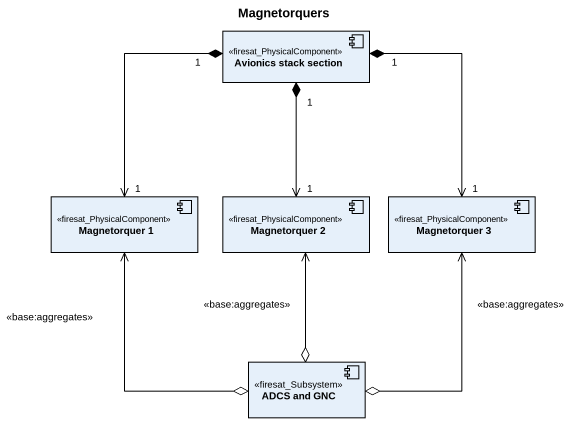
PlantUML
@startuml
title Magnetorquers
component "Avionics stack section" as Avionics_stack_section <<firesat_PhysicalComponent>>
component "Magnetorquer 1" as Magnetorquer_1 <<firesat_PhysicalComponent>>
component "Magnetorquer 2" as Magnetorquer_2 <<firesat_PhysicalComponent>>
component "Magnetorquer 3" as Magnetorquer_3 <<firesat_PhysicalComponent>>
component "ADCS and GNC" as ADCS_and_GNC <<firesat_Subsystem>>
Avionics_stack_section "1" *--> "1" Magnetorquer_1
Avionics_stack_section "1" *--> "1" Magnetorquer_2
Avionics_stack_section "1" *--> "1" Magnetorquer_3
ADCS_and_GNC o-up-> Magnetorquer_1 : <<base:aggregates>>
ADCS_and_GNC o-up-> Magnetorquer_2 : <<base:aggregates>>
ADCS_and_GNC o-up-> Magnetorquer_3 : <<base:aggregates>>
@enduml
